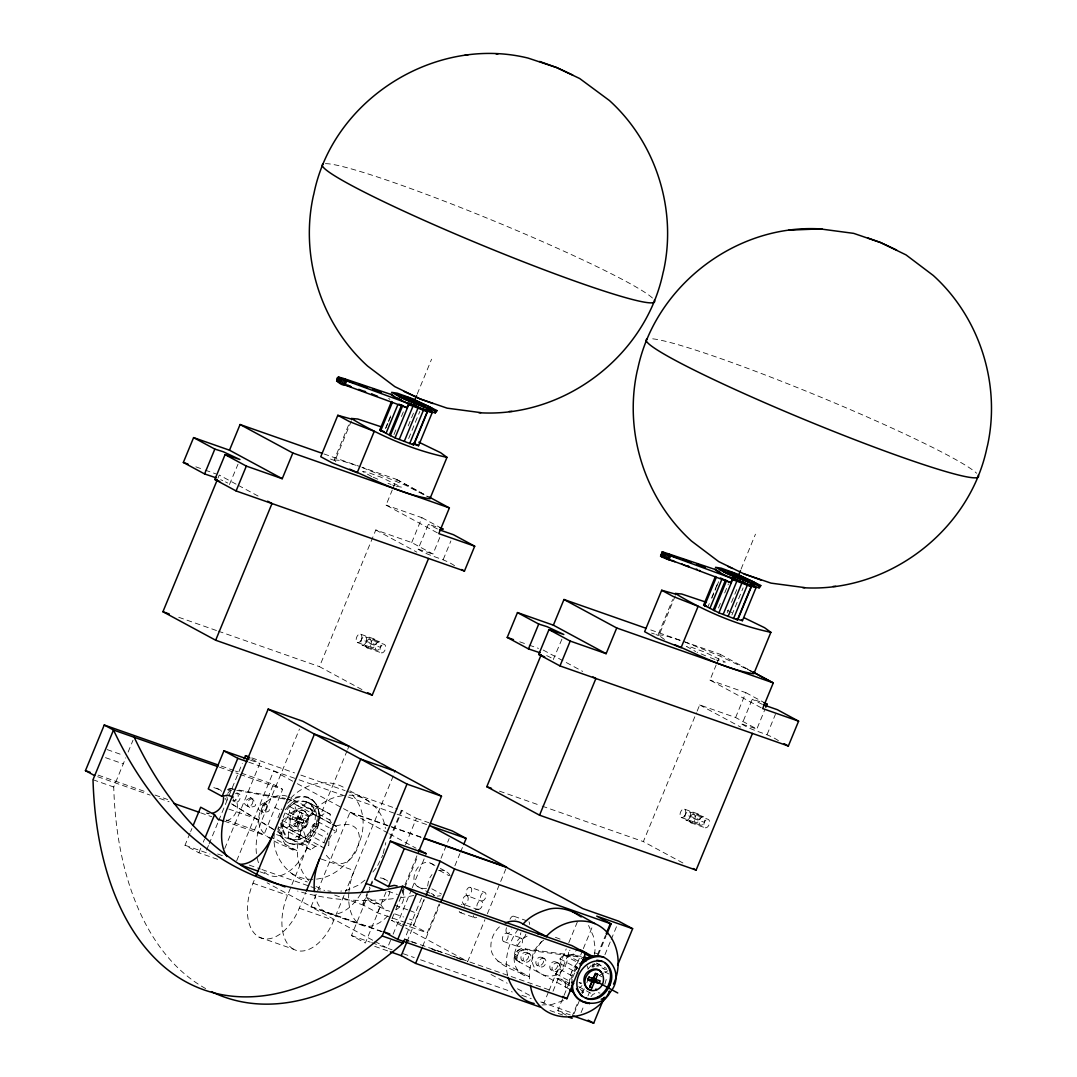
<?xml version="1.0" encoding="UTF-8"?>
<svg xmlns="http://www.w3.org/2000/svg" width="1077" height="1077" viewBox="0 0 1077 1077"><rect width="100%" height="100%" fill="white"/><g stroke="black" fill="none" stroke-linecap="round" stroke-linejoin="round"><path stroke-width="0.75" stroke-dasharray="5 3.75" d="M274.366 833.477C271.269 855.555 286.926 875.143 307.308 881.955M315.44 803.254C327.125 819.934 310.163 849.551 289.121 843.197C326.519 856.403 331.016 781.296 291.086 798.999M324.581 848.326L320.165 845.835L315.44 846.334L310.741 849.793L306.783 847.68L307.16 841.891L305.006 837.704L281.972 825.413L282.214 820.297L287.007 817.012L289.578 812.327L289.74 806.565L293.954 803.577L330.599 823.434M300.483 835.415L300.725 830.3L305.518 827.015L308.076 822.33L308.251 816.568L312.451 813.579L316.867 816.07L321.592 815.572L326.277 812.112L330.249 814.239L329.872 820.014L331.299 822.801M310.27 835.335L310.445 829.573L313.003 824.901L317.796 821.616L318.038 816.501L313.515 814.199L311.361 810.025L311.738 804.236L307.78 802.109L303.081 805.583L298.356 806.081L293.954 803.577L306.07 838.337L310.27 835.335L324.514 843.035M328.902 841.016L328.781 845.337L326.681 846.832M281.272 822.074C281.703 855.111 325.321 836.519 315.574 810.9A20.369 16.518 -61.6 0 0 306.622 802.19C300.591 799.04 293.173 801.49 288.448 805.933M328.943 839.575L331.514 834.89L336.307 831.606L336.549 826.49L332.281 824.188M427.65 886.075L428.767 879.357L431.998 874.524M568.696 952.27C564.779 998.581 507.482 967.981 544.599 939.359M280.451 828.038L278.149 826.786L279.239 832.965L281.555 834.217L280.747 823.138M310.741 849.793L288.273 837.677L288.649 831.888L286.509 827.715L281.972 825.413M569.316 983.988C569.221 975.722 572.668 967.617 578.457 961.761M571.739 983.705L572.089 979.141L569.773 977.889M594.585 954.491L595.177 948.177L593.333 936.115L588.567 925.466M568.844 988.874L517.081 960.778C510.552 956.12 518.629 946.225 525.361 948.918L581.311 956.349M515.991 959.984L519.397 962.03C512.867 957.372 520.945 947.477 527.676 950.17L583.626 957.601M361.428 639.684L361.684 638.513A4.496 2.612 -70.7 0 0 359.072 634.259A4.496 2.612 -70.7 0 0 356.285 641.044A4.496 2.612 -70.7 0 0 360.795 640.653L361.428 639.684L375.792 644.719L376.048 643.548A4.496 2.612 -70.7 0 0 373.436 639.294A4.496 2.612 -70.7 0 0 370.636 646.079A4.496 2.612 -70.7 0 0 375.159 645.688L375.792 644.719M685.322 814.656L685.564 813.472A4.496 2.612 -70.7 0 0 682.966 809.231A4.496 2.612 -70.7 0 0 680.166 816.016A4.496 2.612 -70.7 0 0 684.689 815.626L685.322 814.656L699.687 819.691L699.929 818.52A4.496 2.612 -70.7 0 0 697.331 814.266A4.496 2.612 -70.7 0 0 694.53 821.051A4.496 2.612 -70.7 0 0 699.04 820.661L699.687 819.691M383.17 853.603L385.795 842.591M366.126 642.309L366.422 641.071A4.496 2.612 -70.7 0 0 363.824 636.83A4.496 2.612 -70.7 0 0 361.024 643.615A4.496 2.612 -70.7 0 0 365.547 643.211L366.126 642.309L380.491 647.358L380.787 646.106A4.496 2.612 -70.7 0 0 378.189 641.865A4.496 2.612 -70.7 0 0 375.388 648.65A4.496 2.612 -70.7 0 0 379.898 648.246L380.491 647.358M690.007 817.281L690.317 816.043A4.496 2.612 -70.7 0 0 687.705 811.789A4.496 2.612 -70.7 0 0 684.905 818.587A4.496 2.612 -70.7 0 0 689.428 818.183L690.007 817.281L704.371 822.316L704.681 821.078A4.496 2.612 -70.7 0 0 702.069 816.837A4.496 2.612 -70.7 0 0 699.269 823.622A4.496 2.612 -70.7 0 0 703.793 823.218L704.371 822.316M277.974 817.833L281.447 808.908M306.433 823.205C307.914 819.314 308.305 813.997 304.508 811.277C314.646 816.837 304.535 835.981 294.142 830.327C299.393 832.104 304.643 827.998 306.433 823.205L307.591 823.838M323.854 842.793L327.879 833.033M389.82 891.285C389.201 902.257 371.969 909.351 367.136 897.504L351.452 935.55L365.332 943.048L381.016 905.003L367.136 897.504M569.571 985.428L556.755 978.508L555.772 973.689L559.798 969.287L561.238 964.211L560.027 958.813L563.54 954.841L568.575 955.905L578.537 961.29M604.857 984.243L606.311 979.181L608.33 976.974M572.56 977.62L577.232 967.106L574.93 965.867M591.919 966.998L592.956 963.915M298.06 827.338L296.646 826.49L298.625 821.455L300.039 822.289L298.06 827.338L296.808 826.853L298.787 821.818L291.961 818.937L292.957 816.379L299.796 819.274L302.152 813.256L299.904 812.112L297.535 818.116M296.04 820.782L297.05 818.224L292.957 816.379M296.808 826.853L294.546 825.709L296.538 820.661L291.961 818.937M300.039 822.289C305.168 825.278 304.683 818.601 299.635 818.91L301.991 812.893L299.904 812.112M301.048 819.745L303.404 813.727L301.991 812.893M302.731 823.313L303.741 820.755M217.971 478.161L219.25 475.051L236.832 484.556M229.428 484.556L238.017 464.187M205.653 988.578A359.866 208.898 -70.7 0 1 113.731 787.004L125.753 757.818M128.123 752.069L132.996 740.249M335.836 461.602L334.233 459.879L348.773 424.594M351.425 420.797L334.987 460.687L330.504 459.044M217.621 859.338L198.882 852.769L185.002 845.27L190.023 833.1M190.656 831.579L191.908 828.536M198.882 852.769L200.766 848.205M203.27 842.12L204.536 839.077M206.569 850.116L208.48 845.472M209.126 843.924L218.052 822.249M218.685 820.701L228.257 797.478M228.903 795.93L242.298 763.418M385.418 428.579L391.624 413.514M385.983 427.919L387.855 423.396M388.474 421.888L391.57 414.362M393.967 434.57L397.076 427.044M401.411 416.489L403.902 410.472M224.743 848.582L259.84 763.431L251.224 758.787M417.189 394.142L431.581 359.206M408.223 425.886L414.43 410.822M408.654 438.514L419.828 411.414M236.711 860.725L273.72 770.93L295.744 782.831M361.966 689.603L319.465 666.65L375.806 529.965L411.71 542.552L432.967 554.036L440.008 536.952M437.329 532.819L386.051 505.113L392.27 490.008M392.903 488.5L396.632 479.427L361.845 467.23M273.396 784.352L282.645 789.347L263.838 834.985L254.589 829.99L273.396 784.352L235.459 771.051M256.42 853.563A44.924 26.077 -70.7 0 1 261.724 820.62L299.487 728.981M344.021 895.458L333.776 920.31A44.924 26.077 -70.7 0 1 293.563 949.227L259.045 937.125A44.924 26.077 -70.7 0 1 252.987 883.207L255.545 877.001M411.71 542.552L421.955 517.7L386.051 505.113M454.548 565.694C443.428 558.021 429.306 556.661 418.105 549.135L428.35 524.284L440.52 528.08M293.563 949.227A44.924 26.077 -70.7 0 1 287.505 895.31L347.036 750.871M347.683 749.323L348.961 746.213M259.045 937.125A44.924 26.077 -70.7 0 0 299.258 908.207L305.653 892.671M443.212 559.569L450.886 540.937M372.682 940.221L311.011 906.901L350.065 812.179L297.212 783.625M344.653 893.91L395.232 771.213M362.747 903.94L369.64 887.179M370.259 885.657L372.763 879.559M405.571 922.626L377.462 912.771L363.124 905.03L367.594 894.193M368.226 892.645L372.696 881.807M390.561 838.458L402.044 810.591L395.717 808.369M377.462 912.771L386.401 891.096M405.544 844.651L416.395 818.345L402.044 810.591M402.448 890.948L404.373 886.29M405.006 884.729L417.176 855.219M391.988 918.721L395.178 910.98M395.811 909.432L404.104 889.306M404.75 887.758L417.513 856.794M390.547 940.409L387.357 948.15L374.15 941.015M393.105 934.217L411.602 889.319M412.249 887.771L426.277 853.711M421.578 897.949L404.589 939.144L551.451 990.652M439.174 903.953L427.259 932.87L413.38 925.372L424.042 899.497M441.005 858.329L449.163 838.539M406.985 941.715L424.217 899.914M454.884 865.827L459.906 853.644M460.525 852.122L463.043 846.037M422.601 946.373L439.833 904.572M561.911 639.159L553.309 659.514M467.566 961.815L484.919 919.718M487.342 913.821L505.853 868.924M664.482 639.496L658.114 634.851L672.667 599.566M675.306 595.769L658.868 635.659L655.893 634.555M548.381 992.227L543.912 1003.064L539.51 1000.681M549.014 990.678L566.246 948.877M568.804 942.685L577.73 921.01M708.06 606.566L709.299 603.551M711.776 597.52L717.363 583.963M711.735 598.368L716.084 587.827M716.703 586.319L719.194 580.301M553.026 991.203L569.948 950.143M718.48 608.034L721.577 600.508M724.686 592.969L728.415 583.936M566.394 1015.207L557.792 1010.563L582.684 950.183M583.317 948.635L592.888 925.412M741.07 569.114L755.462 534.179M727.137 612.907L728.389 609.892M731.485 602.366L737.691 587.302M731.916 614.994L743.09 587.88M682.912 862.987L643.359 841.608L696.496 712.705M697.129 711.143L699.7 704.937L735.604 717.524L756.848 729.008L764.535 710.362M761.224 707.791L709.931 680.085L716.165 664.98M716.784 663.472L720.526 654.399L649.364 629.439M571.766 1017.226L577.999 1002.041M581.742 992.927L582.994 989.884M574.054 1013.659L579.157 1001.273M582.347 993.532L584.259 988.888M586.817 982.695L588.729 978.051M593.198 967.213L594.464 964.117M598.3 954.828L605.961 936.263M581.068 1012.609L584.205 1005.003M587.975 995.862L589.227 992.819M604.937 954.693L610.592 941.002M611.211 939.481L617.484 924.268M735.604 717.524L745.849 692.673L709.931 680.085M778.429 740.666C767.309 732.993 753.2 731.633 741.999 724.107L752.231 699.256L764.414 703.052M767.093 734.541L775.413 714.347M389.686 838.485L400.981 811.169M592.377 967.092L593.629 964.05M597.412 954.909L605.597 935.105M317.015 827.298L319.788 821.697L318.738 820.795M377.704 865.477L382.793 855.165M305.464 801.557A20.369 16.518 -61.6 0 1 314.43 810.281A21.957 17.811 -61.6 0 1 313.447 825.911C310.122 834.702 300.429 842.16 290.803 838.902M577.178 967.402L573.974 973.056L571.672 971.804M518.279 929.034C508.573 942.348 503.686 959.594 507.765 975.843M541.421 941.527C533.169 953.239 527.676 967.873 529.978 982.305M227.732 793.345L229.832 790.881L232.578 789.778L230.263 788.526L227.516 789.629L229.832 790.881M290.696 798.165C304.347 783.558 328 777.217 345.623 788.539M372.871 872.033L376.977 866.945M285.163 809.864L289.7 804.519L294.56 800.884L287.33 798.73M568.575 955.905L573.193 954.101L577.07 949.537M590.977 996.642L592.915 994.367L597.533 992.55L600.051 993.088M499.391 926.893C492.431 933.369 488.985 943.681 491.933 952.889C498.368 966.85 516.758 970.848 529.386 976.677L506.257 964.184L502.124 963.417L497.776 961.074M596.9 966.554L599.216 963.928M587.813 969.179L591.838 964.763L594.679 966.311M579.668 987.932L581.917 985.603M364.982 880.084L358.681 885.011L347.454 890.06L340.817 891.123M287.384 803.267C293.361 797.572 302.65 794.893 310.284 798.771M395.973 909.809C402.852 906.026 406.339 896.293 401.802 889.481M527.138 936.101C512.342 943.29 508.129 969.058 525.266 975.91M418.105 549.135L432.967 554.036M741.999 724.107L756.848 729.008M599.404 975.358L603.672 973.043M605.086 972.275L607.926 970.727M313.515 814.199L286.509 827.715L321.727 846.791M235.446 793.749C244.398 790.733 239.511 807.508 232.74 800.682C236.994 801.988 240.198 795.486 236.927 792.672M226.48 820.728C235.271 818.466 240.534 806.983 235.351 799.201M335.593 826.072C382.47 812.22 349.783 891.971 324.608 852.728M563.419 1000.614L551.949 1004.451L542.027 1004.962M334.233 459.879L340.695 460.444L356.824 465.587M658.114 634.851L664.59 635.417L682.131 641.03M342.486 795.782C305.41 800.144 282.255 852.203 308.668 880.488M438.581 870.485C443.361 869.233 448.786 871.751 450.496 876.476M426.6 888.283C401.398 890.989 418.913 849.12 435.471 866.756M437.37 896.104L440.48 895.781M478.457 909.809L462.895 904.115A4.496 2.612 -70.7 0 0 461.414 904.626M478 909.123L477.259 909.15A4.496 2.612 -70.7 0 0 475.065 910.321M467.162 895.66L466.395 895.62A4.496 2.612 -70.7 0 0 462.477 901.301A4.496 2.612 -70.7 0 0 466.26 903.347A4.496 2.612 -70.7 0 0 467.593 896.266L467.162 895.66L481.957 901.314A4.496 2.612 -70.7 0 1 480.625 908.382A4.496 2.612 -70.7 0 1 476.842 906.336A4.496 2.612 -70.7 0 1 480.759 900.668L481.527 900.695M506.527 927.701A4.496 2.612 -70.7 0 0 506.594 932.628L507.011 933.234A4.496 2.612 -70.7 0 1 506.459 940.531A4.496 2.612 -70.7 0 1 502.447 938.363A4.496 2.612 -70.7 0 1 507.011 933.234L507.792 933.274A4.496 2.612 -70.7 0 0 511.508 929.088M507.011 933.234L522.143 938.309A4.496 2.612 -70.7 0 0 525.872 934.122M230.263 788.526L285.688 798.434M349.069 795.176C367.553 795.055 383.143 810.564 385.391 828.523M327.812 890.908L331.016 891.312M594.289 963.727L604.251 969.112L609.353 969.96M556.755 978.508L561.857 979.343L570.393 983.961M723.246 662.086L725.373 662.099L705.018 652.231L691.569 647.317L686.547 646.483L695.688 651.531M284.732 799.094L233.965 789.858L231.649 788.606M286.374 799.39L294.56 800.884M287.047 796.213C273.975 792.12 260.944 803.563 258.965 816.204C255.303 837.771 282.497 844.745 297.508 850.951L274.366 838.458L269.977 837.637L265.629 835.294M213.811 787.597L219.385 789.549L221.472 791.703M209.49 813.552L206.528 813L210.688 815.249M380.248 877.876L383.21 878.428L387.922 881.982M555.436 937.327L562.396 940.006M381.016 905.003L384.247 909.378L389.82 911.33M594.262 952.93L597.223 953.495M306.622 802.19C287.922 796.428 273.814 825.09 288.232 837.408M305.653 811.91C293.658 802.096 281.07 826.113 295.3 830.946M250.753 797.734C230.343 806.35 268.617 813 250.753 797.734C255.249 799.767 252.058 807.71 247.4 806.229M253.068 798.972C248.41 797.492 245.219 805.448 249.716 807.481M264.43 802.903C244.021 811.533 282.295 818.17 264.43 802.903C268.927 804.936 265.736 812.893 261.092 811.398M266.746 804.156C262.088 802.661 258.897 810.618 263.394 812.65M581.553 983.086L579.022 982.561L581.876 984.095M396.471 486.306L401.479 487.127L381.123 477.259L367.674 472.345L362.666 471.524L371.794 476.559M392.593 485.013L395.178 485.875M651.558 633.074L654.399 634.016M716.488 659.986L719.073 660.834M323.894 453.915L360.257 466.678M195.839 466.839L203.634 469.585M205.195 470.124L216.127 473.961M519.72 641.811L527.528 644.544M529.09 645.096L538.46 648.381M360.714 634.232L375.079 639.267M365.453 636.79L379.818 641.825M370.138 639.428A4.496 2.612 -70.7 0 1 369.586 646.712A4.496 2.612 -70.7 0 1 365.574 644.558A4.496 2.612 -70.7 0 1 370.138 639.428L384.502 644.463A4.496 2.612 -70.7 0 1 383.95 651.76A4.496 2.612 -70.7 0 1 379.939 649.593A4.496 2.612 -70.7 0 1 384.502 644.463M357.295 642.511L371.659 647.546M362.047 645.083L376.398 650.118M366.732 647.708L381.096 652.743M178.728 617.283L216.679 630.597M218.268 631.149L319.465 666.65M684.595 809.204L698.96 814.239M689.347 811.762L703.712 816.797M694.032 814.387A4.496 2.612 -70.7 0 1 693.48 821.684A4.496 2.612 -70.7 0 1 689.468 819.516A4.496 2.612 -70.7 0 1 694.032 814.387L708.397 819.435A4.496 2.612 -70.7 0 1 707.831 826.719A4.496 2.612 -70.7 0 1 703.833 824.565A4.496 2.612 -70.7 0 1 708.397 819.435M681.189 817.483L695.554 822.518M685.928 820.041L700.292 825.09M690.613 822.68L704.977 827.715M499.459 791.137L540.573 805.556M542.148 806.121L643.359 841.608M251.816 757.898L294.519 772.882M300.833 775.09L345.111 790.626M346.7 791.178L394.142 807.817M250.47 760.147L259.84 763.431M416.395 818.345L428.875 822.72M248.733 762.166L297.44 779.25M299.016 779.802L346.457 796.442M348.033 796.993L395.474 813.633M397.063 814.185L430.275 825.844M221.229 766.057L233.871 770.499M350.065 812.179L421.215 837.125M421.094 837.435L349.931 812.475L388.11 833.1M219.412 767.174L238.394 773.824M239.969 774.376L282.645 789.347M107.135 749.592L123.411 755.3M105.506 757.656L123.263 763.876M470.582 887.381A4.496 2.612 -70.7 0 1 470.03 894.677A4.496 2.612 -70.7 0 1 466.018 892.51A4.496 2.612 -70.7 0 1 470.582 887.381L484.946 892.416A4.496 2.612 -70.7 0 1 484.381 899.712A4.496 2.612 -70.7 0 1 480.382 897.545A4.496 2.612 -70.7 0 1 484.946 892.416M228.768 809.056L261.724 820.62M514.039 916.312L526.976 920.848M276.614 834.608L307.995 845.62A44.924 26.077 -70.7 0 1 262.384 869.893M98.088 775.103L147.091 792.282M154.994 795.055L167.649 799.497M226.13 820.001L254.589 829.99M97.657 776.705L150.147 795.109M159.625 798.434L169.102 801.759M200.672 812.839L211.725 816.716M224.366 821.145L263.838 834.985M321.309 859.056L354.266 870.606A44.924 26.077 -70.7 0 0 348.961 891.419M93.012 779.735L113.731 787.004M460.135 912.582L474.499 917.617M387.976 891.204L397.386 894.502M503.605 941.513L517.97 946.548M394.842 905.299L408.156 909.971M409.637 910.482L417.863 913.808M394.694 913.875L403.565 916.985M409.489 919.071L412.437 920.108M217.635 853.994L225.551 856.767M249.258 865.087L260.338 868.977M261.913 869.529L309.355 886.169M310.943 886.721L320.421 890.046M334.664 895.041L363.124 905.03M185.002 845.27L209.988 854.034M407.133 923.177L413.38 925.372M259.934 871.778L267.783 874.537M400.711 923.554L391.341 920.27L467.687 961.519M402.273 924.106L427.259 932.87M252.987 883.207L287.505 895.31M382.295 931.565L311.132 906.605L267.096 882.817M404.44 939.332L409.179 940.988M410.768 941.554L417.082 943.762M431.325 948.756L436.064 950.426M437.652 950.978L443.966 953.199M450.294 955.42L462.948 959.849M311.011 906.901L382.173 931.861M405.894 940.181L409.058 941.298M432.779 949.618L435.943 950.722M456.5 957.938L462.827 960.145M325.806 912.421L360.324 924.524M299.258 908.207L333.776 920.31M351.452 935.55L370.192 942.133M371.753 942.671L392.109 949.82M403.175 953.697L414.241 957.574M420.568 959.795L512.289 991.971M521.78 995.296L531.257 998.621M540.748 1001.947L573.57 1013.457M374.702 946.333L388.757 951.274M557.792 1010.563L570.285 1014.938M549.997 1010.536L562.652 1014.978M388.016 483.331L391.072 484.448M714.953 659.42L706.902 656.351M362.572 467.674L406.083 485.512L428.309 497.049M685.026 642.107L718.453 655.381L751.8 671.442M302.152 813.256L303.404 813.727M299.635 818.91L304.118 820.607M297.05 818.224L299.796 819.274M298.625 821.455L303.122 823.151M294.546 825.709L296.646 826.49M705.65 655.826L697.075 652.177M727.406 610.578L733.087 612.948M373.194 477.205L377.96 479.292M437.383 528.955L428.35 524.284M762.328 704.385L752.231 699.256M220.664 479.709L222.764 480.625M291.409 873.366C336.751 900.641 387.343 827.998 350.321 792.847M315.978 886.519L324.608 890.504M546.645 655.597L551.559 657.98M225.51 481.904L227.678 483.008M333.156 824.767L336.549 826.49M296.538 820.661L298.787 821.818M556.365 962.232C550.845 959.068 546.456 969.892 553.336 970.996C558.855 974.16 563.244 963.323 556.365 962.232C560.08 965.342 555.193 972.369 551.02 969.744M558.68 963.471C554.507 960.859 549.62 967.886 553.336 970.996M542.418 957.709C536.898 954.545 532.509 965.382 539.389 966.473C544.908 969.637 549.297 958.813 542.418 957.709C546.12 960.819 541.246 967.846 537.073 965.221M544.733 958.961C540.56 956.336 535.673 963.363 539.389 966.473M527.461 952.862C521.955 949.699 517.566 960.536 524.432 961.64C529.951 964.79 534.34 953.966 527.461 952.862C531.176 955.972 526.29 963 522.13 960.388M529.776 954.114C525.616 951.489 520.73 958.53 524.432 961.64M288.273 837.677L292.244 839.804L296.942 836.331L301.654 835.833L306.07 838.337M293.119 850.13C267.5 839.548 290.682 796.118 313.824 810.671L288.501 796.993M396.632 479.427L427.906 496.47M720.271 654.399L751.288 671.025M396.376 479.427L423.557 494.128M421.955 517.7L440.372 527.649M745.849 692.673L764.266 702.621M375.806 529.965L416.826 552.124M699.7 704.937L740.72 727.096M238.3 485.35L258.817 496.43M543.145 650.023L582.697 671.402M349.958 790.881L368.765 801.046M389.578 833.894L416.005 848.164M430.773 863.202L434.933 865.45M440.331 868.358L447.265 872.101M439.389 870.472L449.109 875.722M311.738 804.236L330.249 814.239M307.78 802.109L326.277 812.112M309.287 803.469L310.445 804.088M314.417 810.281L315.574 810.9M596.537 963.026L606.499 968.411M596.82 963.552L601.087 965.854L604.251 969.112M303.081 805.583L329.872 820.014M573.193 954.101L581.728 958.705M318.038 816.501L330.854 823.42M604.641 971.696L608.922 973.998M302.287 810.173L303.445 810.806C293.267 807.454 285.418 823.07 293.294 829.802M307.08 814.616L308.237 815.235M289.74 806.565L308.251 816.568M317.796 821.616L329.185 827.769M330.612 828.536L336.307 831.606M563.54 954.841L582.038 964.844M599.202 975.331L602.043 976.866M431.837 888.821L441.543 894.072M289.578 812.327L308.076 822.33M313.003 824.901L327.246 832.588M560.027 958.813L578.537 968.815M313.447 825.911L314.605 826.53M274.554 807.212L280.208 810.267M285.863 813.323L300.012 820.957M417.916 886.654L434.408 895.552L429.71 891.998M561.238 964.211L578.336 973.433M287.007 817.012L305.518 827.015M310.445 829.573L326.102 838.041M525.361 948.918L527.676 950.17M228.849 788.876L231.165 790.128M559.798 969.287L574.028 976.974M521.537 948.877L523.839 950.129M282.214 820.297L300.725 830.3M519.168 949.51L521.47 950.762M517.781 950.304L520.097 951.556M216.773 788.149L222.32 791.151M383.21 878.428L387.383 880.676M516.556 951.435L518.872 952.687M555.772 973.689L574.27 983.691M578.686 986.667L592.915 994.367M288.649 831.888L315.44 846.334M514.941 954.357L517.256 955.609M561.857 979.343L565.021 982.601L569.289 984.917M514.644 955.945L516.96 957.197M514.739 957.48L517.041 958.732M515.196 958.867L517.512 960.105M370.353 901.88L386.858 910.779M491.058 974.51L507.213 983.234M517.485 988.78L532.173 996.71M308.21 797.882L312.788 800.48L316.436 804.479M290.278 843.816C283.87 841.258 278.714 835.523 277.839 828.55M235.055 801.934L232.874 798.663M231.609 803.792L275.847 830.744M277.274 831.606L281.555 834.217M232.147 804.277L276.385 831.229M747.451 669.1L752.204 672.021M388.689 398.369L389.941 399.432M311.67 799.551L314.363 802.136M580.368 989.332L583.532 992.604M285.701 841.218L282.053 837.219L278.714 827.715M521.376 938.269A4.496 2.612 -70.7 0 0 516.812 943.398A4.496 2.612 -70.7 0 0 520.824 945.566A4.496 2.612 -70.7 0 0 521.376 938.269L520.945 937.663A4.496 2.612 -70.7 0 1 520.891 932.736M225.08 798.299L226.399 800.224M463.635 904.088L464.093 904.761M587.073 965.907L588.244 968.869M227.395 799.551L226.843 796.522M565.021 982.601L566.031 988.08M319.129 814.024L318.159 808.14M360.808 893.789A44.924 26.077 -70.7 0 1 314.928 894.691M387.747 915.894A44.924 26.077 -70.7 0 1 348.827 892.995M258.507 862.731A44.924 26.077 -70.7 0 1 256.905 856.807M413.837 895.512A658.195 382.066 -70.7 0 1 401.169 897.639M393.293 898.676A658.195 382.066 -70.7 0 1 297.642 891.056M510.027 919.206A4.496 2.612 -70.7 0 1 513.392 916.123A4.496 2.612 -70.7 0 1 515.196 919.462M528.942 921.818A4.496 2.612 -70.7 0 1 529.561 924.497M464.483 905.474A4.496 2.612 -70.7 0 1 464.685 906.403M461.521 912.65A4.496 2.612 -70.7 0 1 459.206 911.411M476.64 917.294A4.496 2.612 -70.7 0 1 473.368 915.531M652.716 338.824A179.697 13.476 22.4 0 1 823.003 398.073A179.697 13.476 22.4 0 1 976.61 473.261M325.402 163.677A179.697 13.476 22.4 0 1 491.866 220.098A179.697 13.476 22.4 0 1 652.716 298.289"/><path stroke-width="1.5" d="M223.531 797.626C223.935 804.506 219.318 811.398 212.6 813.229M573.126 981.282C567.956 1004.289 600.589 1011.236 610.013 992.456C627.77 972.194 602.582 942.065 581.472 962.569M415.345 405.531L416.732 406.285L414.039 405.356L417.284 407.119L416.032 406.689L417.001 403.229L407.82 399.123L420.313 403.754L415.843 402.192L419.074 403.956L417.001 403.229M737.933 580.328L741.164 582.092L739.912 581.661L740.882 578.201L731.714 574.095L744.207 578.712L739.724 577.164L742.968 578.928L740.882 578.201M601.154 960.926C611.278 963.928 614.105 976.395 609.878 985.145A21.957 17.811 -61.6 0 1 599.351 997.423A20.369 16.518 -61.6 0 1 586.373 998.446L585.215 997.827A20.369 16.518 -61.6 0 0 598.193 996.804C609.313 990.45 615.909 972.329 604.911 962.878M478.902 412.706C563.877 418.199 645.742 356.097 663.069 272.683L663.661 270.421C677.029 209.194 655.839 142.581 609.367 100.484L579.695 78.527L556.755 67.609L527.999 58.064C434.745 35.137 332.753 99.636 313.865 193.86L313.286 196.122C299.918 257.363 321.094 323.975 367.58 366.059L394.815 386.643L420.178 398.948L447.13 408.156L480.827 412.639M802.796 587.679C887.771 593.171 969.637 531.069 986.963 447.655L987.542 445.393C1000.91 384.166 979.72 317.553 933.247 275.456L906.013 254.886L880.636 242.567L853.698 233.372L820.001 228.889C735.645 224.016 654.978 286.199 637.759 368.832L637.167 371.094C623.798 432.321 644.988 498.947 691.461 541.031L718.709 561.615L744.072 573.92L771.011 583.128L804.707 587.611M613.5 984.136C623.408 963.134 617.633 933.53 594.948 923.622C580.893 915.975 566.327 905.367 549.378 909.001C539.51 911.613 529.83 916.204 523.072 924.066C517.889 920.445 510.848 920.297 505.275 923.11M216.275 477.865L204.59 473.947L183.346 462.464L193.591 437.612L229.495 450.199L282.241 478.7L292.823 453.013L240.077 424.526L229.495 450.199M204.59 473.947L214.835 449.096L223.222 451.734L239.942 459.529L225.08 454.629L214.848 479.48L236.092 490.95L464.456 571.052L474.701 546.201L453.457 534.717L439.551 529.871M94.695 775.655L85.446 770.661L104.254 725.023L218.066 764.953M428.552 558.465L372.225 695.136L215.669 640.236L162.923 611.736L217.325 479.709M236.092 490.95L246.337 466.099L225.08 454.629M215.669 640.236L271.996 503.551L267.608 501.182M338.313 376.99L345.259 380.383L408.614 403.592L406.904 407.725L344.99 385.068C338.326 385.566 331.81 374.661 342.459 378.081L390.399 394.236C404.104 402.717 419.613 408.829 435.202 412.854L434.556 411.535M336.697 381.312L338.609 376.977M338.03 382.106L339.74 377.96M339.174 382.658L340.884 378.525M340.547 383.277L342.257 379.144M342.042 383.91L343.738 379.777M343.55 384.529L345.259 380.383M344.99 385.068L346.7 380.921M337.815 415.305L349.379 421.551L374.271 431.312L357.201 472.722L332.308 462.962L320.744 456.715L337.815 415.305L352.058 419.263M193.16 825.494L200.685 807.225L214.565 814.724L217.796 819.099L223.37 821.051M248.908 759.595L223.922 750.844L208.251 788.889L222.131 796.388L227.691 795.095L233.265 797.047M205.155 837.556L214.565 814.724M222.131 796.388L237.802 758.343L223.922 750.844M244.21 758.773L245.489 755.677L248.652 756.794M409.812 403.512L427.771 411.091L414.12 444.222L418.563 445.716L432.214 412.572L426.061 410.808L427.192 411.751L413.541 444.882L395.03 437.881L379.737 430.1L391.53 401.479M380.639 430.894L392.432 402.286M418.455 852.122L441.503 796.199L302.691 721.213L268.173 709.11L227.207 808.517A44.924 26.077 -70.7 0 0 226.951 856.552M386.064 433.264L397.857 404.642M389.349 434.933L401.761 404.804M390.264 435.781L402.677 405.666M395.03 437.881L408.695 404.737L412.801 404.777M414.053 401.734L416.557 395.663M399.325 439.295L412.989 406.164L427.192 411.751M404.319 441.247L417.984 408.102M423.315 407.82L424.311 405.585L422.399 404.319L404.198 397.413L412.033 401.452L424.176 405.746M409.677 443.589L423.328 410.458M429.386 406.743A21.957 1.642 22.4 0 1 432.402 409.273A20.369 1.521 22.4 0 1 424.15 406.891L405.814 399.513L395.811 394.034L408.358 397.494L429.386 406.743L428.525 408.816L425.388 407.2M256.191 875.439L314.444 734.11L348.961 746.213M418.832 442.176L440.628 452.703L446.982 457.348L429.911 498.772C401.99 494.383 375.685 480.275 349.675 469.168M428.861 496.847L449.378 507.927L438.797 533.613L474.701 546.201M306.299 891.123L360.714 759.097L395.232 771.213M361.63 892.416A44.924 26.077 -70.7 0 0 366.005 883.503L406.985 784.096L268.173 709.11M418.94 849.753L426.277 853.711L390.372 841.124L374.688 879.169L388.568 886.667L394.128 885.375L397.103 885.927M388.568 886.667L404.252 848.622L390.372 841.124M404.185 940.14L402.906 943.223L382.2 935.967L402.69 886.25A658.195 382.066 -70.7 0 1 113.502 730.031L104.254 725.023M540.169 652.837L528.484 648.906L507.227 637.436L517.472 612.584L553.376 625.172L606.136 653.672L616.717 627.985L563.971 599.499L553.376 625.172M397.763 939.386L416.57 893.748L402.69 886.25L571.833 945.579L585.713 953.078L566.906 998.702L397.763 939.386L383.883 931.888L389.793 933.961M540.506 1007.21L415.587 963.39L401.236 955.649L406.985 941.715M426.129 895.27L440.156 861.21L404.252 848.622M528.484 648.906L538.729 624.054L547.116 626.706L563.823 634.488L548.974 629.601L538.729 654.453L559.986 665.923L788.351 746.024L798.596 721.173L777.338 709.689L763.431 704.843M752.446 733.424L696.105 870.108L539.55 815.195L486.804 786.708L541.219 654.681M463.662 844.516L466.179 838.431L452.3 830.932L430.437 823.272M415.587 963.39L421.969 947.922M441.112 901.476L454.507 868.964L440.156 861.21M559.986 665.923L570.218 641.071L548.974 629.601M539.55 815.195L595.891 678.523L592.956 676.935M662.193 551.962L669.154 555.355L732.495 578.551L730.785 582.697L660.591 556.284L662.193 551.962L663.62 552.205L714.293 569.208C727.985 577.689 743.493 583.801 759.097 587.827L758.45 586.507M660.591 556.284L662.49 551.949M661.924 557.078L663.634 552.932M663.069 557.63L664.778 553.497M664.428 558.249L666.138 554.103M665.923 558.882L667.632 554.749M667.444 559.501L669.154 555.355M668.884 560.04L670.594 555.894M661.695 590.263L673.273 596.523L698.152 606.284L681.081 647.694L656.203 637.934L644.625 631.687L661.695 590.263L675.939 594.235M737.422 619.854L736.291 618.912L742.443 620.675L756.094 587.544L749.955 585.767L751.086 586.723L737.422 619.854L718.924 612.84L703.618 605.072L715.411 576.451M704.533 605.866L716.326 577.259M709.958 608.236L721.752 579.614M713.23 609.892L725.642 579.776M714.145 610.753L726.558 580.638M718.924 612.84L732.575 579.709L736.695 579.736M737.314 578.228L740.451 570.635M723.219 614.267L736.87 581.122L751.086 586.723M728.214 616.219L741.865 583.074M742.767 581.486L743.615 579.413L748.192 580.557L737.395 575.239L728.079 572.385L743.615 579.413M733.558 618.561L747.209 585.43M606.593 934.715L611.063 923.878L596.712 916.123L632.63 928.711L617.565 965.234M753.267 581.715A21.957 1.642 22.4 0 1 756.283 584.246A20.369 1.521 22.4 0 1 748.044 581.863L729.708 574.485L719.705 569.006L732.239 572.452L753.267 581.715L752.419 583.774L749.282 582.172M738.001 619.194L751.665 586.05M573.408 1016.028L593.696 1023.15L604.359 997.275M744.167 617.794L764.522 627.676L770.876 632.32L753.806 673.744C726.41 669.504 700.602 655.651 675.064 644.854M752.756 671.819L773.273 682.899L762.678 708.572L798.596 721.173M765.814 707.266L767.093 704.156L764.266 702.621M606.216 933.584L609.999 924.443M595.594 979.397L600.172 980.878L599.081 983.395L594.504 981.914L591.946 987.851L589.806 987.165L592.377 981.228L587.705 979.707L588.796 977.189L593.454 978.697L595.608 973.716L597.735 974.416L595.594 979.397L593.292 978.253L595.446 973.271L597.735 974.416M587.705 979.707L589.213 976.933M599.081 983.395L592.215 980.77L589.644 986.707L591.946 987.851M594.962 981.659L596.039 979.141L593.292 978.253M429.952 411.656L430.908 409.65L436.468 411.158L436.912 410.512L412.814 398.84L397.305 393.199L391.624 392.351L403.929 399.082L430.908 409.65M753.846 586.628L754.789 584.623L760.349 586.13L760.793 585.484L736.695 573.812L721.2 568.171L715.505 567.323L727.81 574.054L754.789 584.623M609.582 991.298C593.804 1025.304 536.063 1027.539 530.449 985.32M436.845 410.633L435.202 412.854L436.468 411.158M760.725 585.605L759.097 587.827L760.349 586.13M579.884 964.036L586.911 958.045L584.609 956.793M580.476 965.611C586.05 958.84 595.487 954.828 604.143 957.318M537.396 933.571L542.337 934.486L546.201 936.573C558.074 923.285 578.012 917.079 594.948 923.622M674.929 561.736L671.025 560.552M391.207 394.074L394.397 396.901M715.101 569.033L718.292 571.874M596.981 989.682C608.774 984.634 603.362 963.471 590.25 970.35C578.645 975.291 584.272 995.215 596.981 989.682L595.823 989.063M589.469 980.77L592.31 979.222L617.754 992.981M601.195 999.254L605.57 997.517M425.509 410.189L429.548 409.206M749.404 585.161L753.429 584.178M446.982 457.348C413.824 450.334 380.343 436.145 351.304 418.455L357.766 419.02L381.096 426.788M770.876 632.32C737.718 625.306 704.237 611.117 675.198 593.427L681.66 593.992L706.418 602.299M336.603 381.137L338.03 381.379M821.926 228.822L788.862 230.155M496.12 53.917L498.032 53.85M464.981 55.183L467.781 55.089M509.152 411.468L511.965 411.374M833.046 586.44L835.846 586.332M583.626 957.601L586.911 958.045M596.846 960.226L599.714 960.697M602.312 961.559C584.165 956.43 567.889 983.745 582.536 996.454M598.637 970.027C588.823 967.254 580.018 982.022 587.934 988.888M571.618 985.24C571.86 993.802 578.295 1002.337 587.275 1002.66M577.07 949.537L581.567 950.385L592.956 956.538M591.502 989.978L589.038 989.44L590.196 990.059M660.78 556.095L661.911 556.351M534.179 1003.495C521.255 1000.829 511.952 989.453 508.007 977.351M667.053 558.384L668.48 558.815M583.303 1002.014L587.961 1003.481M588.136 979.451L592.377 981.228M399.58 396.794L403.202 397.992M723.475 571.766L727.096 572.964M688.499 566.677L686.695 566.044M408.695 404.737L412.989 406.164M732.575 579.709L736.87 581.122M379.737 430.1L384.166 431.594M703.618 605.072L706.579 606.068M411.414 404.171L408.681 403.215L416.032 406.689M735.308 579.13L732.562 578.187L739.912 581.661M240.077 424.526L322.306 453.363M292.823 453.013L449.378 507.927M246.337 466.099L282.241 478.7M183.346 462.464L188.031 464.106M563.971 599.499L646.2 628.335M616.717 627.985L773.273 682.899M570.218 641.071L606.136 653.672M507.227 637.436L513.473 639.617M162.923 611.736L169.237 613.957M486.804 786.708L491.543 788.364M406.985 784.096L441.503 796.199M237.802 758.343L247.171 761.627M466.179 838.431L430.275 825.844L506.621 867.079L424.378 838.243M424.257 838.539L506.486 867.375L582.832 908.625L618.736 921.212L632.63 928.711M217.837 766.622L113.502 730.031L93.012 779.735A359.866 208.898 -70.7 0 0 382.2 935.967M454.507 868.964L611.063 923.878M85.446 770.661L90.185 772.33M173.828 803.415L199.097 812.273M416.57 893.748L585.713 953.078M366.005 883.503L384.839 890.1M241.113 865.181L258.372 871.239M390.305 951.812L401.236 955.649M568.979 1017.2L572.143 1018.303M867.941 238.004L880.636 242.567L896.643 250.026M432.887 403.525L420.178 398.948L404.185 391.503M744.072 573.92L761.183 580.086M539.644 61.443L556.755 67.609L572.749 75.053M344.6 383.843L345.569 384.206M376.438 395.824L377.421 396.188M742.793 582.334L747.182 583.936A20.369 1.521 22.4 0 0 749.78 584.824M418.913 407.375L409.462 403.565M741.232 581.728L730.354 577.218M699.256 570.379L700.333 570.797M219.721 481.446L214.848 479.48M544.706 656.835L538.729 654.453M440.52 528.08L443.212 529.184L440.372 527.649M764.414 703.052L767.093 704.156M375.375 395.407L373.261 394.505M346.054 385.122L351.035 386.778L349.648 385.943M685.632 565.64L683.518 564.738M732.198 577.851L750.171 585.43M413.581 443.145L418.563 445.716M406.904 407.725L398.934 404.158M347.723 385.068L348.746 385.526M730.785 582.697L720.405 577.986M668.911 559.65L669.934 560.094M728.079 566.475L732.373 568.454M358.735 389.335L365.655 391.853L364.968 391.395M345.017 384.677L343.415 383.883M696.254 569.06L697.156 569.477M672.64 560.498L673.542 560.915M592.215 980.77L594.504 981.914M397.911 398.127L401.021 399.729M371.659 393.724L372.359 394.088M688.149 566.004L688.863 566.367M681.903 563.944L682.616 564.308M668.009 559.219L666.623 558.398M586.373 998.446L581.378 995.835L576.464 988.767M753.24 672.223L772.088 682.401M461.629 569.518L464.456 571.052M784.096 743.722L788.351 746.024M193.591 437.612L214.835 449.096M517.472 612.584L538.729 624.054M367.822 692.767L372.225 695.136M693.171 868.52L696.105 870.108M245.489 755.677L249.797 758.006M584.192 953.387L591.313 957.238M523.072 924.066L546.201 936.573M583.155 959.486L585.996 961.021M608.72 984.526L609.878 985.145M598.193 996.804L599.351 997.437M570.312 989.682L572.627 990.934L569.679 989.319M570.298 990.382L573.152 991.917M562.746 996.454L566.906 998.702M588.15 1020.148L593.696 1023.15M592.013 977.835L593.454 978.697M571.806 911.129L581.23 916.931M609.111 991.311L610.269 992.267M412.41 443.939L413.541 444.882M755.192 586.75L756.094 587.544M741.541 619.881L742.443 620.675M431.312 411.777L432.214 412.572M718.844 571.079L719.732 571.86M588.594 1002.875L589.563 1003.764M599.512 970.458L601.101 972.114M592.31 979.222L593.467 982.184M733.087 574.849L733.935 578.928M273.477 833.504A44.924 26.077 -70.7 0 1 239.834 864.252M314.444 891.446A44.924 26.077 -70.7 0 1 319.734 858.504M285.095 886.923A658.195 382.066 -70.7 0 1 280.464 885.186M278.916 884.594A658.195 382.066 -70.7 0 1 134.221 737.287M402.906 943.223A359.866 208.898 -70.7 0 1 211.496 991.634M753.738 586.009A20.369 1.521 22.4 0 1 750.938 585.201M978.199 475.186A179.697 13.476 22.4 0 1 808.962 421.417A179.697 13.476 22.4 0 1 647.102 339.013M431.554 411.347A20.369 1.521 22.4 0 1 429.858 411.037M427.044 410.229A20.369 1.521 22.4 0 1 423.301 408.964M654.318 300.214A179.697 13.476 22.4 0 1 485.081 246.445A179.697 13.476 22.4 0 1 323.208 164.041M344.519 379.212L352.744 382.631L344.519 379.212M359.126 384.301L367.351 387.72L359.126 384.301M372.763 389.053L380.989 392.459L372.763 389.053M668.4 554.184L676.639 557.603L668.4 554.184M683.02 559.273L691.246 562.692L683.02 559.273M696.644 564.025L704.883 567.431L696.644 564.025"/></g></svg>
